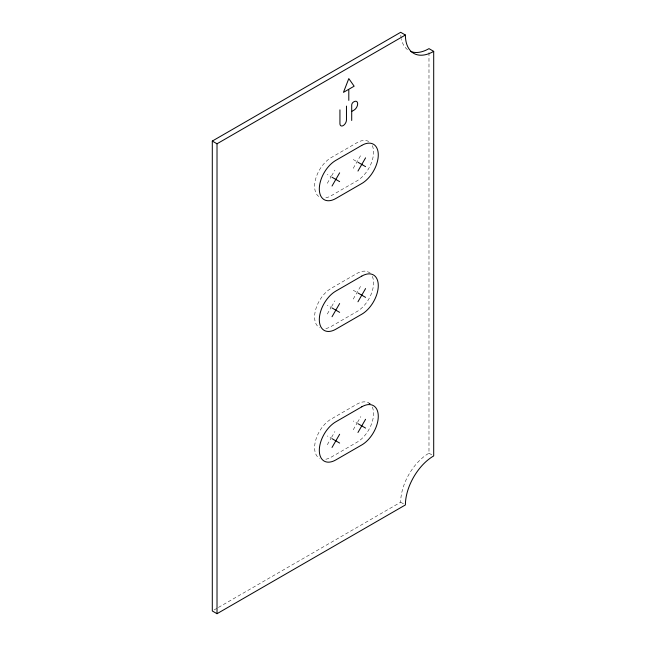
<?xml version="1.0" encoding="UTF-8"?>
<svg xmlns="http://www.w3.org/2000/svg" width="646" height="646" viewBox="0 0 646 646"><rect width="100%" height="100%" fill="white"/><g stroke="black" fill="none" stroke-linecap="round" stroke-linejoin="round"><path stroke-width="0.48" stroke-dasharray="3.23 2.42" d="M327.304 183.311L331.115 176.713L327.304 174.509M331.592 175.882L334.919 170.108M353.241 168.331L360.864 155.137M327.304 314.021L331.115 307.423L327.304 305.227M331.592 306.6L334.919 300.826M353.241 299.041L360.864 285.847M327.304 444.739L331.115 438.133L327.304 435.937M331.592 437.31L334.919 431.536M353.241 429.76L357.052 423.162L353.241 420.958M357.529 422.339L360.864 416.565M214.044 609.969L217.532 607.959M218.405 607.45L400.681 502.217A40.02 23.111 -60 0 1 428.984 453.193L428.984 50.654M353.241 159.53L357.052 161.734M370.303 273.137L368.729 272.224A23.345 13.477 -60 0 0 357.052 273.387L331.115 288.358A23.345 13.477 -60 0 0 315.862 308.933A23.345 13.477 -60 0 0 319.439 327.643M353.241 290.248L357.052 292.444M368.729 402.942L370.303 403.847M428.984 453.193L432.126 455.01M400.681 502.217L403.831 504.033M407.481 49.621A40.02 23.111 -60 0 1 401.424 39.309M401.231 38.364A40.02 23.111 -60 0 1 400.746 34.375M370.15 403.992A23.345 13.477 -60 0 0 357.052 404.097L331.115 419.076A23.345 13.477 -60 0 0 315.862 439.651A23.345 13.477 -60 0 0 319.439 458.353M372.306 407.061A23.345 13.477 -60 0 1 357.052 442.219L331.115 457.198A23.345 13.477 -60 0 1 323.808 459.451M372.306 145.633A23.345 13.477 -60 0 1 357.052 180.799L331.115 195.77A23.345 13.477 -60 0 1 324.793 197.967M368.729 141.514A23.345 13.477 -60 0 0 357.052 142.669L331.115 157.648A23.345 13.477 -60 0 0 315.862 178.223A23.345 13.477 -60 0 0 319.439 196.925M372.306 276.343A23.345 13.477 -60 0 1 357.052 311.509L331.115 326.488A23.345 13.477 -60 0 1 324.793 328.685"/><path stroke-width="0.97" d="M332.02 186.032L339.643 172.837M357.965 171.053L365.579 157.858M332.02 316.742L339.643 303.547M357.965 301.771L365.579 288.568M332.02 447.46L339.643 434.265M357.965 432.481L365.579 419.286M212.3 141.062L400.681 32.3L405.397 35.021A40.02 23.111 -60 0 0 433.7 51.365L433.7 455.923A40.02 23.111 -60 0 0 405.397 504.938L217.016 613.7L212.3 610.979L212.3 141.062L217.016 143.783L405.397 35.021M348.42 89.495L343.454 92.362L348.8 78.594L354.145 86.193L348.8 89.277L348.8 100.38M352.086 111.241L354.024 110.119A5.144 2.972 -60 0 0 357.666 103.82A5.144 2.972 -60 0 0 354.024 101.721L353.475 102.036A2.503 1.445 -60 0 0 351.707 105.104L351.707 120.487M433.7 51.365L428.984 48.636A40.02 23.111 -60 0 1 410.581 51.414M357.965 162.259L365.579 166.652M332.02 177.23L339.643 181.631M357.965 292.969L365.579 297.37M332.02 307.948L339.643 312.349M357.965 423.679L365.579 428.08M332.02 438.658L339.643 443.059M346.466 106.089L346.466 119.938A4.611 2.665 -60 0 1 343.196 125.59A4.611 2.665 -60 0 1 339.933 123.701L339.933 109.852M217.016 143.783L217.016 613.7M361.768 145.39L335.831 160.369A23.345 13.477 -60 0 0 319.318 188.963A23.345 13.477 -60 0 0 335.831 198.5L361.768 183.521A23.345 13.477 -60 0 0 378.281 154.927A23.345 13.477 -60 0 0 361.768 145.39M361.768 276.108L335.831 291.088A23.345 13.477 -60 0 0 319.318 319.681A23.345 13.477 -60 0 0 335.831 329.21L361.768 314.231A23.345 13.477 -60 0 0 378.281 285.637A23.345 13.477 -60 0 0 361.768 276.108M361.768 406.819L335.831 421.798A23.345 13.477 -60 0 0 319.318 450.391A23.345 13.477 -60 0 0 335.831 459.92L361.768 444.949A23.345 13.477 -60 0 0 378.281 416.355A23.345 13.477 -60 0 0 361.768 406.819"/></g></svg>
